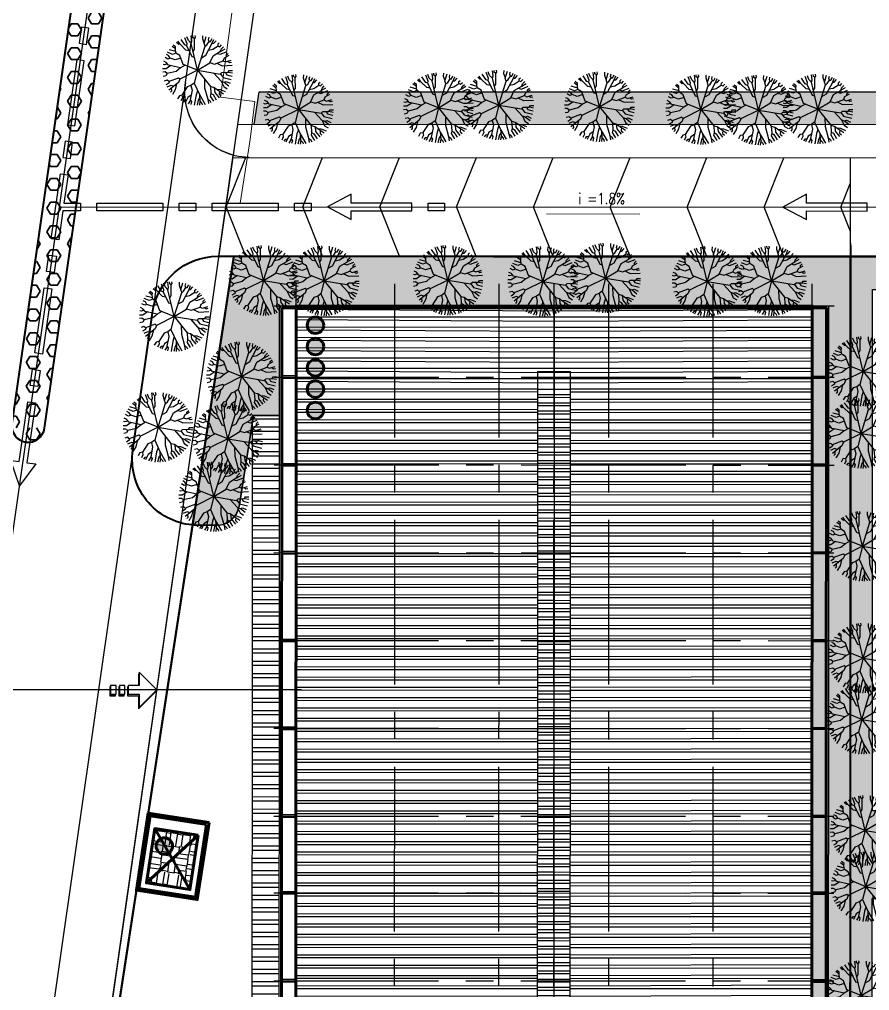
# Model space of a CAD drawing. Header units: millimetres. Extents: x -840588 to 786814, y -467537 to 194195.
# Drawn here: x -129734 to -52309, y -127607 to -39123 of the extents above; entities that cross this region are included whole.
import ezdxf

# ---------------------------------------------------------------- set-up
doc = ezdxf.new("R2010")
doc.units = ezdxf.units.MM
doc.header["$LTSCALE"] = 100
doc.header["$MEASUREMENT"] = 0
doc.linetypes.add('CENTER2', pattern=[1.125, 0.75, -0.125, 0.125, -0.125])
for name, color, linetype in [('1gt tim duong', 10, 'Continuous'), ('A-Grid', 179, 'CENTER2'), ('A-tree', 3, 'Continuous'), ('A-Wall', 7, 'Continuous'), ('A-Wall-Patt', 143, 'Continuous'), ('caycay', 96, 'Continuous'), ('ct-ramdoc', 250, 'Continuous'), ('ctrinh-mai 1', 16, 'Continuous'), ('ctrinh-mai 2', 24, 'Continuous'), ('GHICHU', 156, 'Continuous'), ('gthong-phan lanxe', 9, 'Continuous'), ('gthong-viahe', 5, 'Continuous')]:
    doc.layers.add(name, color=color, linetype=linetype)
for name, color, linetype, lineweight in [('A-Area', 134, 'Continuous', 35), ('cotdien', 7, 'Continuous', 13), ('ctrinh-chinh', 24, 'Continuous', 100), ('ctrinh-phu', 234, 'Continuous', 100), ('gthong-duong', 7, 'Continuous', 40), ('PV_X_Lo', 1, 'Continuous', 9), ('vtchitieu', 7, 'Continuous', 13)]:
    doc.layers.add(name, color=color, linetype=linetype, lineweight=lineweight)
doc.styles.add('DIM_FONT', font='SIMPLEX.shx', dxfattribs={"width": 0.8})
doc.styles.get("Standard").update_dxf_attribs({"font": 'arial.ttf'})
doc.dimstyles.new('LANG', dxfattribs={"dimtxt": 500, "dimasz": 400, "dimexe": 400, "dimexo": 0.0625, "dimgap": 0.09, "dimtad": 1, "dimdec": 0, "dimlfac": 0.6, "dimzin": 0, "dimdsep": 46, "dimtxsty": 'Standard', "dimcen": 350, "dimclrd": 8, "dimclre": 8, "dimadec": 0, "dimazin": 0, "dimtfac": 1, "dimtdec": 0, "dimtofl": 0, "dimtmove": 0, "dimatfit": 3, "dimfxl": 1, "dimtolj": 1, "dimtzin": 0, "dimlwd": 13, "dimlwe": 13, "dimarcsym": 0})
pattern_1 = [(180, (615659.3988866595, -1204737.658246517), (-2.220446049250313e-16, 0.75), []), (180, (615659.14888666, -1204737.908246516), (-2.220446049250313e-16, 0.75), [])]
pattern_2 = [(180, (615658.9989828417, -1205270.401900685), (-2.775557561562891e-16, 0.9375), []), (180, (615658.6864828424, -1205270.714400685), (-2.775557561562891e-16, 0.9375), [])]

# ---------------------------------------------------------------- blocks, each defined once
blk = doc.blocks.new('luoicot ttdvtchhoa')
at = {"layer": 'A-Grid', "ltscale": 0.2}
for p, q in [((-23.5, -52), (-23.5, 52)), ((-14.5, -52), (-14.5, 52)), ((-5, -52), (-5, 52)), ((0, -52), (0, 52)), ((5, -52), (5, 52)), ((14.5, -52), (14.5, 52)), ((23.5, -52), (23.5, 52)), ((-25.5, 50), (25.5, 50)), ((-25.5, 43.5), (25.5, 43.5)), ((-25.5, 35.5), (25.5, 35.5)), ((-25.5, 27.5), (25.5, 27.5)), ((-25.5, 19.5), (25.5, 19.5)), ((-25.5, 11.5), (25.5, 11.5)), ((-25.5, 3.5), (25.5, 3.5)), ((-25.5, -3.5), (25.5, -3.5)), ((-25.49999939883128, -11.5), (25.50019252533093, -11.5))]:
    blk.add_line(p, q, dxfattribs=at)
blk = doc.blocks.new('ttdvtchhoa')
at = {"layer": 'ctrinh-mai 1'}
h = blk.add_hatch(dxfattribs=at)
h.set_pattern_fill('ANSI32', color=256, scale=2.5, angle=315, style=0)
h.set_pattern_definition(pattern_2)
h.paths.add_polyline_path([(-1.500095686409622, -42.50000320118852), (-8.893338963389397e-05, -42.50000320118852), (-9.550666436553001e-05, -49.80000000004657), (-23.50019091088325, -49.80000000004657), (-23.50001155072823, 49.80000000004657), (-5.826354026794434e-06, 49.80000000004657), (-1.239916309714317e-05, 42.50000320095569), (-1.500095686409622, 42.50000320095569)])
h = blk.add_hatch(dxfattribs=at)
h.set_pattern_fill('ANSI32', color=256, scale=2, angle=315, style=0)
h.set_pattern_definition(pattern_1)
h.paths.add_polyline_path([(-9.618233889341354e-05, -42.50000320118852), (-1.500095686409622, -42.50000320118852), (-1.500095686409622, 42.50000320095569), (-9.618187323212624e-05, 42.50000320095569)])
h = blk.add_hatch(dxfattribs=at)
h.set_pattern_fill('ANSI32', color=256, scale=3, angle=315, style=0)
h.set_pattern_definition([(0, (-615385.7665688153, -1205244.86528808), (3.33066907387547e-16, 1.125), []), (0, (-615385.3915688159, -1205245.240288079), (3.33066907387547e-16, 1.125), [])])
h.paths.add_polyline_path([(-25.00000027567148, -40.00001059216447), (-25.00000027567148, 40), (-27.50000631064177, 40), (-27.50000631064177, -40)])
at = {"layer": 'ctrinh-mai 2'}
h = blk.add_hatch(dxfattribs=at)
h.set_pattern_fill('ANSI32', color=256, scale=2.5, angle=315, style=0)
h.set_pattern_definition(pattern_2)
h.paths.add_polyline_path([(1.499904313590378, 42.50000320095569), (-1.239916309714317e-05, 42.50000320095569), (-5.826354026794434e-06, 49.80000000004657), (23.49999989802018, 49.80000000004657), (23.49999989802018, -49.80000000004657), (-9.550666436553001e-05, -49.80000000004657), (-8.893338963389397e-05, -42.50000320118852), (1.499904313590378, -42.50000320118852)])
h = blk.add_hatch(dxfattribs=at)
h.set_pattern_fill('ANSI32', color=256, scale=2, angle=315, style=0)
h.set_pattern_definition(pattern_1)
h.paths.add_polyline_path([(-9.618187323212624e-05, 42.50000320095569), (1.499904313590378, 42.50000320095569), (1.499904313590378, -42.50000320118852), (-9.618233889341354e-05, -42.50000320118852)])
at = {"layer": 'A-Wall'}
blk.add_line((0, 50), (0, -50), dxfattribs=at)
for points in [[(-25.00000027567148, 50), (25.00019164849073, 50), (25.00019164849073, -50), (-25.00000027567148, -50)], [(-1.5, -44), (1.5, -44), (1.5, 44), (-1.5, 44)]]:
    blk.add_lwpolyline(points, close=True, dxfattribs=at)
at = {"layer": 'A-Wall-Patt'}
for points in [[(-24.80000027548522, 43.39999999990687), (-23.50000027567148, 43.39999999990687), (-23.50000027567148, 43.5999999998603), (-24.80000027548522, 43.5999999998603)], [(24.80019164877012, 43.39999999990687), (23.5, 43.39999999990687), (23.5, 43.5999999998603), (24.80019164877012, 43.5999999998603)], [(-24.80000027548522, 35.39999999990687), (-23.50000027567148, 35.39999999990687), (-23.50000027567148, 35.5999999998603), (-24.80000027548522, 35.5999999998603)], [(24.80019164877012, 35.39999999990687), (23.5, 35.39999999990687), (23.5, 35.5999999998603), (24.80019164877012, 35.5999999998603)], [(-24.80000027548522, 27.39999999990687), (-23.50000027567148, 27.39999999990687), (-23.50000027567148, 27.5999999998603), (-24.80000027548522, 27.5999999998603)], [(24.80019164877012, 27.39999999990687), (23.5, 27.39999999990687), (23.5, 27.5999999998603), (24.80019164877012, 27.5999999998603)], [(-24.80000027548522, 19.39999999990687), (-23.50000027567148, 19.39999999990687), (-23.50000027567148, 19.5999999998603), (-24.80000027548522, 19.5999999998603)], [(24.80019164877012, 19.39999999990687), (23.5, 19.39999999990687), (23.5, 19.5999999998603), (24.80019164877012, 19.5999999998603)], [(-24.80000027548522, 11.39999999990687), (-23.50000027567148, 11.39999999990687), (-23.50000027567148, 11.5999999998603), (-24.80000027548522, 11.5999999998603)], [(24.80019164877012, 11.39999999990687), (23.5, 11.39999999990687), (23.5, 11.5999999998603), (24.80019164877012, 11.5999999998603)], [(-24.80000027548522, 3.399999999906868), (-23.50000027567148, 3.399999999906868), (-23.50000027567148, 3.599999999860302), (-24.80000027548522, 3.599999999860302)], [(24.80019164877012, 3.399999999906868), (23.5, 3.399999999906868), (23.5, 3.599999999860302), (24.80019164877012, 3.599999999860302)], [(-24.80000027548522, -3.600000000093132), (-23.50000027567148, -3.600000000093132), (-23.50000027567148, -3.400000000139698), (-24.80000027548522, -3.400000000139698)], [(24.80019164877012, -3.400000000139698), (23.5, -3.400000000139698), (23.5, -3.600000000093132), (24.80019164877012, -3.600000000093132)], [(-24.80000027548522, -11.60000000009313), (-23.50000027567148, -11.60000000009313), (-23.50000027567148, -11.4000000001397), (-24.80000027548522, -11.4000000001397)], [(24.80019164877012, -11.4000000001397), (23.5, -11.4000000001397), (23.5, -11.60000000009313), (24.80019164877012, -11.60000000009313)]]:
    blk.add_lwpolyline(points, close=True, dxfattribs=at)
blk.add_lwpolyline([(-25.00000027567148, 40), (-27.50000631064177, 40), (-27.50000631064177, -40), (-25.00000027567148, -40.00001059216447)], dxfattribs=at)
at = {"layer": 'ctrinh-chinh'}
for p, q in [((-23.49999989802018, 49.80000000004657), (-23.49999989802018, -49.80000000004657)), ((23.5, 49.80000000004657), (23.5, -49.80000000004657))]:
    blk.add_line(p, q, dxfattribs=at)
blk.add_lwpolyline([(-24.80000027548522, 49.80000000004657), (24.80019164877012, 49.80000000004657), (24.80019164877012, -49.80000000004657), (-24.80000027548522, -49.80000000004657)], close=True, dxfattribs=at)
blk = doc.blocks.new('nhabaove')
at = {"layer": 'ctrinh-mai 1'}
h = blk.add_hatch(dxfattribs=at)
h.set_pattern_fill('AR-RSHKE', color=256, scale=0.1, angle=90, style=0)
h.set_pattern_definition([(90, (-615727.2988218925, -1205194.1014315), (-1.2, 2.55), [0.6000000000000001, -0.5, 0.7000000000000001, -0.3, 0.9, -0.4]), (90, (-615727.3488218925, -1205193.5014315), (-1.2, 2.55), [0.5, -1.9, 0.4, -0.6000000000000001]), (90, (-615727.2238218925, -1205192.3014315), (-1.2, 2.55), [0.3, -3.1]), (180, (-615727.2988218925, -1205194.1014315), (-1.2, -0.85), [1.15, -3.65]), (180, (-615727.2988218925, -1205193.5014315), (-1.2, -0.85), [1.125, -3.675]), (180, (-615727.2988218925, -1205193.0014315), (-1.2, -0.85), [1.05, -3.75]), (180, (-615727.2238218925, -1205192.3014315), (-1.2, -0.85), [1.15, -3.65]), (180, (-615727.2238218925, -1205192.0014315), (-1.2, -0.85), [1.15, -3.65]), (180, (-615727.2988218925, -1205191.1014315), (-1.2, -0.85), [1.1, -3.7])])
h.paths.add_polyline_path([(-3.300000000046566, 2.800000000046566), (-0.8000000000465661, 0.8000000000465661), (-0.8000000000465661, 4.800000000046566)])
h = blk.add_hatch(dxfattribs=at)
h.set_pattern_fill('AR-RSHKE', color=256, scale=0.1, style=0)
h.set_pattern_definition([(0, (-615727.2988218925, -1205194.1014315), (2.55, 1.2), [0.6000000000000001, -0.5, 0.7000000000000001, -0.3, 0.9, -0.4]), (0, (-615726.6988218925, -1205194.0514315), (2.55, 1.2), [0.5, -1.9, 0.4, -0.6000000000000001]), (0, (-615725.4988218924, -1205194.1764315), (2.55, 1.2), [0.3, -3.1]), (90, (-615727.2988218925, -1205194.1014315), (-0.8500000000000001, 1.2), [1.15, -3.65]), (90, (-615726.6988218925, -1205194.1014315), (-0.8500000000000001, 1.2), [1.125, -3.675]), (90, (-615726.1988218925, -1205194.1014315), (-0.8500000000000001, 1.2), [1.05, -3.75]), (90, (-615725.4988218924, -1205194.1764315), (-0.8500000000000001, 1.2), [1.15, -3.65]), (90, (-615725.1988218925, -1205194.1764315), (-0.8500000000000001, 1.2), [1.15, -3.65]), (90, (-615724.2988218925, -1205194.1014315), (-0.8500000000000001, 1.2), [1.1, -3.7])])
h.paths.add_polyline_path([(-5.800000000046566, 0.8000000000465661), (-0.8000000000465661, 0.8000000000465661), (-3.300000000046566, 2.800000000046566)])
at = {"layer": 'ctrinh-mai 2'}
h = blk.add_hatch(dxfattribs=at)
h.set_pattern_fill('AR-RSHKE', color=256, scale=0.1, angle=270, style=0)
h.set_pattern_definition([(270, (-615727.2988218925, -1205194.1014315), (1.2, -2.55), [0.6000000000000001, -0.5, 0.7000000000000001, -0.3, 0.9, -0.4]), (270, (-615727.2488218924, -1205194.7014315), (1.2, -2.55), [0.5, -1.9, 0.4, -0.6000000000000001]), (270, (-615727.3738218924, -1205195.9014315), (1.2, -2.55), [0.3, -3.1]), (0, (-615727.2988218925, -1205194.1014315), (1.2, 0.8499999999999999), [1.15, -3.65]), (0, (-615727.2988218925, -1205194.7014315), (1.2, 0.8499999999999999), [1.125, -3.675]), (0, (-615727.2988218925, -1205195.2014315), (1.2, 0.8499999999999999), [1.05, -3.75]), (0, (-615727.3738218924, -1205195.9014315), (1.2, 0.8499999999999999), [1.15, -3.65]), (0, (-615727.3738218924, -1205196.2014315), (1.2, 0.8499999999999999), [1.15, -3.65]), (0, (-615727.2988218925, -1205197.1014315), (1.2, 0.8499999999999999), [1.1, -3.7])])
h.paths.add_polyline_path([(-5.800000000046566, 4.800000000046566), (-5.800000000046566, 0.8000000000465661), (-3.300000000046566, 2.800000000046566)])
h = blk.add_hatch(dxfattribs=at)
h.set_pattern_fill('AR-RSHKE', color=256, scale=0.1, angle=180, style=0)
h.set_pattern_definition([(180, (-615727.2988218925, -1205194.1014315), (-2.55, -1.2), [0.6000000000000001, -0.5, 0.7000000000000001, -0.3, 0.9, -0.4]), (180, (-615727.8988218924, -1205194.1514315), (-2.55, -1.2), [0.5, -1.9, 0.4, -0.6000000000000001]), (180, (-615729.0988218925, -1205194.0264315), (-2.55, -1.2), [0.3, -3.1]), (270, (-615727.2988218925, -1205194.1014315), (0.85, -1.2), [1.15, -3.65]), (270, (-615727.8988218924, -1205194.1014315), (0.85, -1.2), [1.125, -3.675]), (270, (-615728.3988218924, -1205194.1014315), (0.85, -1.2), [1.05, -3.75]), (270, (-615729.0988218925, -1205194.0264315), (0.85, -1.2), [1.15, -3.65]), (270, (-615729.3988218924, -1205194.0264315), (0.85, -1.2), [1.15, -3.65]), (270, (-615730.2988218925, -1205194.1014315), (0.85, -1.2), [1.1, -3.7])])
h.paths.add_polyline_path([(-0.7999999999301508, 4.800000000046566), (-5.800000000162981, 4.800000000046566), (-3.300000000046566, 2.800000000046566)])
at = {"layer": 'ctrinh-phu'}
for p, q in [((-5.800000000046566, 4.800000000046566), (-0.8000000000465661, 0.8000000000465661)), ((-0.8000000000465661, 4.800000000046566), (-5.800000000046566, 0.8000000000465661))]:
    blk.add_line(p, q, dxfattribs=at)
for points in [[(-7.100000000093132, 0), (0, 0), (0, 5.600000000093132), (-7.100000000093132, 5.600000000093132)], [(-6.900000000139698, 0.1999999999534339), (-0.1999999999534339, 0.1999999999534339), (-0.1999999999534339, 5.400000000139698), (-6.900000000139698, 5.400000000139698)], [(-5.800000000046566, 0.8000000000465661), (-0.8000000000465661, 0.8000000000465661), (-0.8000000000465661, 4.800000000046566), (-5.800000000046566, 4.800000000046566)]]:
    blk.add_lwpolyline(points, close=True, dxfattribs=at)
blk = doc.blocks.new('sym-arr')
for points in [[(0.8000001191394404, 0.2013481454923749), (0.7999995815334842, 0.8012414665427059), (0.04903050803113729, 0.04995600017718971), (0.03128327080048621, 0.06770321633666754), (0.03128327045124024, 0.06860805070027709), (0.831282852566801, 0.8689446826465428), (0.8312833901727572, 0.2690513618290424), (1.331283390172757, 0.269051660085097), (1.331283390289173, -0.132296008290723), (1.300000119255856, -0.1322960266843438), (1.300000119372271, 0.2013484439812601)], [(1.481283390312456, 0.2013485517818481), (1.481283390312456, 0.2690517494920641), (1.731283390312456, 0.2690518985036761), (1.73128339019604, -0.1322957696393132), (1.700000119395554, -0.1322957882657647), (1.700000119279139, 0.2013486823998392)], [(2.131283390219323, 0.2690521373879164), (2.131283390219323, -0.1322955307550728), (2.100000119302422, -0.1322955493815243), (2.100000119186006, 0.2013489210512489), (1.881283390219323, 0.2013487906660885), (1.881283390219323, 0.2690519881434739)], [(0.8000001192558557, -0.1999995226506144), (0.8312513218261302, -0.1999995040241629), (0.8309993277071044, -0.7320118863135576), (0.7997629207093269, -0.7007755166850984)]]:
    blk.add_hatch(color=256).paths.add_polyline_path(points)
for p, q in [((0.7999995815334842, 0.8012414665427059), (-5.820766091346741e-10, 0.000904834596440196)), ((0.831282852566801, 0.8689446826465428), (0.03128327045124024, 0.06860805070027709)), ((0.8000001191394404, 0.2013481454923749), (0.7999995815334842, 0.8012414665427059)), ((0.8312833901727572, 0.2690513618290424), (0.831282852566801, 0.8689446826465428)), ((-5.820766091346741e-10, 0.000904834596440196), (0, 0)), ((0, 0), (0.7997160567902029, -0.7997151026502252)), ((0.03128327045124024, 0.06860805070027709), (0.03128327080048621, 0.06770321633666754)), ((0.03128327080048621, 0.06770321633666754), (0.04903050803113729, 0.04995600017718971)), ((1.300000119372271, 0.2013484439812601), (0.8000001191394404, 0.2013481454923749)), ((1.331283390172757, 0.269051660085097), (0.8312833901727572, 0.2690513618290424)), ((1.300000119255856, -0.1999992243945599), (1.300000119372271, 0.2013484439812601)), ((1.331283390289173, -0.132296008290723), (1.331283390172757, 0.269051660085097)), ((1.700000119279139, 0.2013486823998392), (1.450000119279139, 0.2013485331553966)), ((1.450000119279139, 0.2013485331553966), (1.450000119395554, -0.1999991347547621)), ((1.731283390312456, 0.2690518985036761), (1.481283390312456, 0.2690517494920641)), ((1.481283390312456, 0.2690517494920641), (1.481283390312456, 0.2013485517818481)), ((1.700000119279139, -0.1999989857431501), (1.700000119279139, 0.2013486823998392)), ((1.73128339019604, -0.1322957696393132), (1.731283390312456, 0.2690518985036761)), ((2.100000119186006, 0.2013489210512489), (1.850000119302422, 0.201348772039637)), ((1.850000119302422, 0.201348772039637), (1.850000119302422, -0.1999988961033523)), ((2.131283390219323, 0.2690521373879164), (1.881283390219323, 0.2690519881434739)), ((1.881283390219323, 0.2690519881434739), (1.881283390219323, 0.2013487906660885)), ((2.100000119186006, -0.1999987468589097), (2.100000119186006, 0.2013489210512489)), ((2.131283390219323, -0.1322955307550728), (2.131283390219323, 0.2690521373879164)), ((0.7997160567902029, -0.7997151026502252), (0.8000001192558557, -0.1999995226506144)), ((0.8000001192558557, -0.1999995226506144), (1.300000119255856, -0.1999992243945599)), ((0.8309993277071044, -0.7320118863135576), (0.8312513218261302, -0.1999995040241629)), ((1.300000119255856, -0.1322960266843438), (1.331283390289173, -0.132296008290723)), ((1.450000119395554, -0.1999991347547621), (1.700000119279139, -0.1999989857431501)), ((1.700000119395554, -0.1322957882657647), (1.73128339019604, -0.1322957696393132)), ((1.850000119302422, -0.1999988961033523), (2.100000119186006, -0.1999987468589097)), ((2.100000119302422, -0.1322955493815243), (2.131283390219323, -0.1322955307550728)), ((0.7997629207093269, -0.7007755166850984), (0.8309993277071044, -0.7320118863135576))]:
    blk.add_line(p, q)
blk = doc.blocks.new('tang cao')
blk.add_hatch(color=256).paths.add_polyline_path([(0.750000006519258, 0, 1), (-0.750000006519258, 0, 1)])
blk.add_circle((0, 0), 0.750000006519258)
blk = doc.blocks.new('A$C537F0C63')
at = {"layer": 'caycay'}
for p, q in [((4.712688563198753, 10.80137484274019), (4.265887160996499, 11.99052643422328)), ((4.906208114261972, 11.58543264324908), (4.852080984670465, 12.1454581428552)), ((6.159981289129064, 11.93632074141715), (6.202302373265411, 12.27858844433285)), ((6.605483960749552, 11.93623077391385), (6.617402898351429, 12.259334795428)), ((6.826178093167982, 11.29693891192437), (6.890286666319298, 12.23129105439875)), ((7.441234408583114, 11.42699881628141), (7.651727496751846, 12.08642798159781)), ((7.68363426896758, 10.90806475621866), (8.019816777752567, 11.97964079065423)), ((2.008257406407211, 10.05514116568156), (1.666088850062806, 10.35901247844595)), ((2.272467924871307, 10.54832825371341), (2.042717878081021, 10.72445268446245)), ((2.296077634156973, 10.19319036591696), (2.272467924871307, 10.54832825371341)), ((3.003826198455499, 10.71583942823054), (2.568862697771692, 11.14364282684619)), ((3.269952949845901, 10.73353164103173), (2.956771443390608, 11.39790803732103)), ((3.269952949845901, 10.73353164103173), (3.003826198455499, 10.71583942823054)), ((4.50370063718583, 8.70506324478265), (3.269952949845901, 10.73353164103173)), ((3.573577700022724, 11.08070473705084), (3.272457403527369, 11.57568824168993)), ((3.810128005825391, 11.09643069598314), (3.573577700022724, 11.08070473705084)), ((3.910690972326847, 11.37062830588184), (3.788839569944685, 11.81686011959391)), ((3.810128005825391, 11.09643069598314), (3.910690972326847, 11.37062830588184)), ((4.235841180721764, 10.50048805131519), (3.810128005825391, 11.09643069598314)), ((4.592421611992904, 10.24268936957378), (4.235841180721764, 10.50048805131519)), ((4.577421300939022, 10.28284407086176), (4.712688563198753, 10.80137484274019)), ((6.125898059370229, 6.139521315279126), (4.577421300939022, 10.28284407086176)), ((4.700099824054632, 10.83487223221164), (4.906208114261972, 11.58543264324908)), ((6.125898059370229, 6.139521315279126), (6.970036149243242, 10.92007571294744)), ((6.353129947037814, 11.71136866716915), (6.159981289129064, 11.93632074141715)), ((6.353129947037814, 11.71136866716915), (6.605483960749552, 11.93623077391385)), ((6.447514687970397, 9.84495994712779), (6.353129947037814, 11.71136866716915)), ((6.970036149243242, 10.92007571294744), (6.826178093167982, 11.29693891192437)), ((6.948042777010414, 8.570320168466424), (7.76638461697803, 10.55685856171476)), ((6.970036149243242, 10.92007571294744), (7.441234408583114, 11.42699881628141)), ((7.76638461697803, 10.55685856171476), (7.68363426896758, 10.90806475621866)), ((7.76638461697803, 10.55685856171476), (8.113333231842262, 10.69883864084841)), ((7.965382829468581, 9.797246468468074), (8.933407776050444, 10.87226001470481)), ((8.113333231842262, 10.69883864084841), (8.712313031195663, 11.70768604843033)), ((8.933407776050444, 10.87226001470481), (9.272947348141315, 11.41112699440055)), ((8.933407776050444, 10.87226001470481), (9.171925964052207, 10.85838502353727)), ((9.171925964052207, 10.85838502353727), (9.537986088387697, 11.24360011898898)), ((9.733678942880942, 10.44985240105962), (10.13871553562058, 10.78615722681207)), ((9.786865097747068, 10.09668076723392), (9.733678942880942, 10.44985240105962)), ((9.786865097747068, 10.09668076723392), (10.35685576614924, 10.5884511891054)), ((0.9218848354175861, 8.526406249260617), (0.5914981488203921, 8.797440291094972)), ((2.008086131005257, 8.717519836023712), (0.7635036424217105, 9.129316388596635)), ((1.920139873705921, 9.225739964920649), (1.087115961723612, 9.647311538588838)), ((1.76967368680198, 9.623145921275864), (1.343038968556357, 9.988975225947797)), ((1.883955297300417, 9.24431646832818), (1.76967368680198, 9.623145921275864)), ((3.267708861298161, 8.533747915149434), (1.883955297300417, 9.24431646832818)), ((2.5351559760893, 8.909919010715385), (2.008086131005257, 8.717519836023712)), ((2.310344671936036, 10.1849830326064), (2.008257406407211, 10.05514116568156)), ((3.222511420288356, 9.660279909650853), (2.296077634156973, 10.19319036591696)), ((3.993460937123018, 9.543984048803395), (3.222511420288356, 9.660279909650853)), ((5.316408449507435, 8.305498213470855), (4.50370063718583, 8.70506324478265)), ((6.717420145090728, 9.489459469132271), (6.447514687970397, 9.84495994712779)), ((6.527199968382774, 8.412167402177147), (6.948042777010414, 8.570320168466424)), ((7.392351211692585, 9.648875252361904), (7.965382829468581, 9.797246468468074)), ((8.578119715861249, 7.281614840641851), (9.092822924165375, 8.921003827472305)), ((9.092822924165375, 8.921003827472305), (9.745379681935447, 9.38050785887026)), ((9.745379681935447, 9.38050785887026), (9.786865097747068, 10.09668076723392)), ((9.745379681935447, 9.38050785887026), (10.35249974897306, 9.183089075660973)), ((9.759203255198372, 9.619244142235402), (10.88575250038048, 10.01737219720235)), ((9.944313991869421, 8.175001025898382), (10.80974500087541, 8.559510920527828)), ((10.35249974897306, 9.183089075660973), (11.20201209581137, 9.59306054910121)), ((10.79366673980257, 8.552387381641893), (11.20595707066968, 8.407509828190086)), ((10.80974500087541, 8.559510920527828), (11.04832709143011, 8.991530669089116)), ((11.04832709143011, 8.991530669089116), (11.44374410946693, 9.207825855861302)), ((11.20595707066968, 8.407509828190086), (11.70062178621083, 8.711759320220153)), ((0.4466466944213607, 7.186909447627841), (0.08666564667146304, 7.2448509023925)), ((1.12084364940165, 7.320901045324717), (0.1511815814883448, 7.552586191002774)), ((1.280611972542829, 8.044912836274307), (0.444487546075834, 8.466659778718167)), ((0.7097976248769555, 7.419110072511103), (0.4466466944213607, 7.186909447627841)), ((0.9357337090696092, 8.218872061683214), (0.9218848354175861, 8.526406249260617)), ((1.541375211712875, 7.549264594850683), (1.12084364940165, 7.320901045324717)), ((1.521030883770436, 7.555591163691133), (1.280611972542829, 8.044912836274307)), ((3.097987199351337, 7.065927705370996), (1.521030883770436, 7.555591163691133)), ((2.703754449681583, 7.188340914177388), (1.757476259455871, 6.679553776459215)), ((3.884867362274235, 7.354371150599036), (3.097987199351337, 7.065927705370996)), ((3.914115354094974, 7.298525660517043), (3.267708861298161, 8.533747915149434)), ((6.125898059370229, 6.139521315279126), (3.914115354094974, 7.298525660517043)), ((6.125898059370229, 6.139521315279126), (8.578119715861249, 7.281614840641851)), ((8.279060999553622, 7.142313947006187), (9.0886019582249, 6.750771228889789)), ((8.94424461397648, 8.447760988721711), (9.944313991869421, 8.175001025898382)), ((9.0886019582249, 6.750771228889789), (11.18806748264615, 7.336222721740342)), ((10.77352595946286, 7.220637597380119), (11.64532254343067, 6.712682137225784)), ((11.18806748264615, 7.336222721740342), (11.54099752982074, 7.835271000905777)), ((11.33254625860354, 7.540524095533328), (11.89576276779189, 7.413002362918633)), ((11.54099752982074, 7.835271000905777), (11.95948603860597, 8.053456869412912)), ((11.89576276779189, 7.413002362918633), (12.11310363743178, 7.4986918541872)), ((0.5706603464168438, 5.768348654561123), (-1.699427230050787e-06, 5.730386201154033)), ((1.757476259455871, 6.679553776459215), (0.00855774800220388, 6.661205396139849)), ((0.7806298194373085, 5.506956316930882), (0.04189879572368227, 5.315400935116486)), ((0.7973220304920687, 5.486148682266503), (0.5706603464168438, 5.768348654561123)), ((1.863759347223095, 5.527326392111718), (0.7973220304920687, 5.486148682266503)), ((1.301357276712224, 5.505615774418402), (1.063396316407307, 5.057959221958299)), ((2.147618291040999, 5.278660692089034), (1.715808944849414, 4.625734219735023)), ((2.179125049486174, 5.25103580450741), (1.863759347223095, 5.527326392111718)), ((3.339595652047137, 5.512285084278119), (2.113923366072413, 3.99826194187699)), ((6.125898059370229, 6.139521315279126), (2.179125049486174, 5.25103580450741)), ((6.125898059370229, 6.139521315279126), (4.039744528603478, 3.175083687405277)), ((6.125898059370229, 6.139521315279126), (9.309124815248651, 4.773858037136961)), ((6.125898059370229, 6.139521315279126), (6.842971201978798, 3.89649221743457)), ((9.075402950122225, 6.757166716884967), (9.900688603102026, 6.150819989943557)), ((9.900688603102026, 6.150819989943557), (11.46386237296974, 5.868288854795537)), ((11.46386237296974, 5.868288854795537), (11.83055046181835, 6.160203181647375)), ((11.46386237296974, 5.868288854795537), (11.72795570972085, 5.469711782065133)), ((11.64532254343067, 6.712682137225784), (12.23443119234435, 6.755833524115587)), ((11.72795570972085, 5.469711782065133), (12.21933158095999, 5.388423248077743)), ((11.83055046181835, 6.160203181647375), (12.26543294043586, 6.154373944329564)), ((1.063396316407307, 5.057959221958299), (0.1397583337929973, 4.775609911099309)), ((1.715808944849414, 4.625734219735023), (0.307439249689196, 4.179975674378511)), ((1.230773230763589, 3.880098522535263), (0.5654086178583384, 3.53661498738802)), ((1.603983964610961, 3.791791144500166), (0.7979776640349883, 3.08873558965206)), ((1.623038097397512, 3.787286263777787), (1.230773230763589, 3.880098522535263)), ((2.113923366072413, 3.99826194187699), (1.623038097397512, 3.787286263777787)), ((2.086705644269387, 3.98654600703594), (1.703781163858366, 3.019787908731814)), ((4.993965494963049, 4.531040710644447), (5.060837633816845, 3.005173691082746)), ((6.842971201978798, 3.89649221743457), (6.058139944627328, 1.852742682112876)), ((6.842971201978798, 3.89649221743457), (7.432333557888342, 3.519514546744176)), ((7.432333557888342, 3.519514546744176), (7.280434323314694, 2.677135711990559)), ((7.432333557888342, 3.519514546744176), (8.098582012036786, 3.326026642433135)), ((9.309124815248651, 4.773858037136961), (9.56344752651421, 4.969106941811333)), ((9.309124815248651, 4.773858037136961), (9.616567334425781, 4.170077324375598)), ((9.56344752651421, 4.969106941811333), (11.29217119894747, 4.430094099112466)), ((9.616567334425781, 4.170077324375598), (11.35931998142405, 2.929313197353622)), ((9.93769863442867, 3.941450450896809), (10.23341044859262, 2.932877378403646)), ((10.47633774106362, 3.557950291473389), (10.95106070157999, 3.753440934466198)), ((10.95106070157999, 3.753440934466198), (11.66045975862653, 3.481945362666011)), ((11.22320598487931, 4.451586098773987), (11.30987888816526, 4.16373455730718)), ((11.29217119894747, 4.430094099112466), (11.5425597731919, 4.68452039962358)), ((11.30987888816526, 4.16373455730718), (11.83210555871847, 3.873839490315731)), ((11.5425597731919, 4.68452039962358), (12.06343262891096, 4.577516196506622)), ((1.703781163858366, 3.019787908731814), (1.11193678613563, 2.596291564444982)), ((2.360128743846872, 2.528373258541251), (1.492859571077133, 2.110982061632967)), ((2.496129963798012, 2.269877917915437), (1.822411499113514, 1.760689831018681)), ((2.56307497484886, 1.709560079856601), (2.246554855188151, 1.380875038601516)), ((2.952599385069334, 2.620357636184053), (2.360128743846872, 2.528373258541251)), ((3.428623164742021, 2.985834134982724), (2.496129963798012, 2.269877917915437)), ((2.496129963798012, 2.269877917915437), (2.56307497484886, 1.709560079856601)), ((3.339813401926222, 2.088173656051367), (2.637745125197398, 1.087092649082479)), ((3.661068871806492, 1.723103908010671), (3.151986367873178, 0.7683009200591187)), ((3.369906157186051, 2.940729452180676), (3.339813401926222, 2.088173656051367)), ((4.039744528603478, 3.175083687405277), (3.428623164742021, 2.985834134982724)), ((4.031693542077846, 1.955804082903342), (3.661068871806492, 1.723103908010671)), ((4.029956023412524, 1.954728688528121), (4.151889424236288, 1.488197098566161)), ((4.039744528603478, 3.175083687405277), (4.031693542077846, 1.955804082903342)), ((5.060837633816845, 3.005173691082746), (4.630837960547069, 0.98501350143124)), ((6.058139944627328, 1.852742682112876), (5.148106664306397, 0.07830981133520254)), ((6.058139944627328, 1.852742682112876), (6.046166258151061, 0.6926535401726142)), ((6.328418276112643, 2.556572256453364), (6.621925523577374, 1.860491597191867)), ((6.621925523577374, 1.860491597191867), (7.04603830007909, 0.06930147462480818)), ((7.280434323314694, 2.677135711990559), (7.715867288097797, 1.041460912816547)), ((7.510773716396216, 1.811866424770415), (8.13382774245838, 1.455661724790843)), ((8.098582012036786, 3.326026642433135), (9.111636380646814, 1.936837856093916)), ((9.111636380646814, 1.936837856093916), (9.05441034496107, 1.457435791671742)), ((9.108831235360412, 1.913318816441461), (9.563043515889149, 1.847932786524325)), ((9.563043515889149, 1.847932786524325), (9.928087916650838, 1.318988235496363)), ((10.23341044859262, 2.932877378403646), (10.78588893792767, 2.142211417256476)), ((10.9181057199894, 3.243447097807802), (10.92924841445711, 2.741344290425332)), ((10.92924841445711, 2.741344290425332), (11.10547083382698, 2.548124503166036)), ((4.151889424236288, 1.488197098566161), (3.632459803578968, 0.5291005140024936)), ((4.291746997165319, 0.7246533119759988), (4.111621739852126, 0.339800697278406)), ((4.630837960547069, 0.98501350143124), (4.291746997165319, 0.7246533119759988)), ((4.630837960547069, 0.98501350143124), (4.553144487388636, 0.2048409433373308)), ((5.687346443359274, 0.2823844214362907), (5.63783512871305, 0.01939518188373768)), ((6.046166258151061, 0.6926535401726142), (5.687346443359274, 0.2823844214362907)), ((6.032371784920542, 0.6769075088304817), (6.148760987558489, 2.060398401226848e-06)), ((6.051426148278551, 1.202184490222862), (6.300487340380641, 0.8879269488934369)), ((6.300487340380641, 0.8879269488934369), (6.566832978940511, 0.01583402863980155)), ((7.715867288097797, 1.041460912816547), (7.500958808541327, 0.7001980161367101)), ((7.500958808541327, 0.7001980161367101), (7.660945140349213, 0.1949458228082221)), ((7.68101589476646, 0.9861165687689208), (8.13231261911642, 0.3370629204364377)), ((8.13382774245838, 1.455661724790843), (8.63363335412214, 0.5354539643340104)), ((8.374018521320977, 1.013457626351737), (8.758654683351779, 0.9918956518486084)), ((8.758654683351779, 0.9918956518486084), (8.994797214174469, 0.7114704464074748)), ((9.05441034496107, 1.457435791671742), (9.356284565004898, 0.9185323608435283))]:
    blk.add_line(p, q, dxfattribs=at)

msp = doc.modelspace()

# ---------------------------------------------------------------- hatches: boundary and pattern name
at = {"layer": 'A-Area'}
h = msp.add_hatch(dxfattribs=at)
h.set_pattern_fill('HEX', color=256, scale=4999.999999999999, angle=-360.0227408171721, style=0)
h.set_pattern_definition([(359.9772591828279, (-616218387.0630271, -1205141167.613114), (0.4296591526680486, 1082.531669733681), [624.9999999999999, -1250]), (119.9772591828279, (-616218387.0630271, -1205141167.613114), (-937.7147559668883, -540.8937391256618), [625.0000000000006, -1250.000000000001]), (59.97725918282792, (-616217762.0630764, -1205141167.861178), (-937.2850968142199, 541.6379306080198), [625.0000000000002, -1250])])
edge = h.paths.add_edge_path(flags=0)
edge.add_ellipse((-120190.63292331, -15024.57817829616), major_axis=(-1060.23910956723, 1061.081066116592), ratio=0.9999999997569201, start_angle=216.8805405031935, end_angle=396.8805405031935)
edge.add_line((-121675.5123383885, -14812.13260824537), (-130420.8962936936, -75937.62749909799))
edge.add_ellipse((-128936.0168778004, -76150.07306938195), major_axis=(1061.081066511966, 1060.239109962291), ratio=0.9999999999556006, start_angle=126.8805405003107, end_angle=306.8805405003108)
edge.add_line((-127451.137461907, -76362.51863966594), (-118705.7535083481, -15237.02374857977))
at = {"layer": 'A-tree'}
h = msp.add_hatch(dxfattribs=at)
h.set_pattern_fill('CROSS', color=256, scale=2000.000000000001, angle=-360.0227408166106, style=0)
h.set_pattern_definition([(359.9772591833894, (-616218387.0630271, -1205141167.613114), (500.1984116741904, 499.8015095601631), [250.0000000000001, -750.0000000000002]), (89.97725918282791, (-616218262.1126498, -1205141292.662717), (-499.801509560163, 500.1984116741904), [250.0000000000001, -750.0000000000002])])
h.paths.add_polyline_path([(-108360.3945284927, -48706.26049222399), (-107899.482669366, -45706.44648669258), (-10534.64292545656, -45745.09080141679), (-10535.83363182832, -48745.09056581833), (-10535.96267575768, -48745.09051460051)], flags=0)
h = msp.add_hatch(dxfattribs=at)
h.set_pattern_fill('CROSS', color=256, scale=2000.000000000001, angle=-360.0227408171721, style=0)
h.set_pattern_definition([(359.9772591828279, (-616218387.0630273, -1205141167.613114), (500.1984116790878, 499.8015095552618), [250.0000000000002, -750.0000000000005]), (89.97725918282791, (-616218262.1126498, -1205141292.662717), (-499.8015095552618, 500.1984116790878), [250.0000000000002, -750.0000000000005])])
h.paths.add_polyline_path([(-54083.84521109014, -169727.8157965844), (-54042.41770917486, -65727.62857952809), (-54040.38902378351, -60727.82538122444), (-104040.5577182443, -60707.98023305748), (-110203.7236105844, -60705.53311906243), (-113967.0723658466, -85203.9738543812), (-111710.6842742077, -85204.8694196775), (-111179.6889294748, -85133.31100118186), (-110409.6895552158, -84724.56611990783), (-109958.0775486404, -84169.83148754257), (-109733.8569587006, -83513.56289105878), (-108410.0838187245, -75206.15618907478), (-106046.3126236526, -75207.1168338019), (-106042.3435959806, -65207.10082505701), (-57542.34741588186, -65226.35057806267), (-57581.98627097487, -165226.3609676562), (-106082.0338276743, -165207.1421896081), (-106081.4384884036, -163707.1773666937), (-117942.8169163112, -163702.4695595677), (-118514.1744436725, -167362.4438916439), (-122466.3070831665, -166745.4777179688), (-126398.035106317, -166131.6969020647), (-126946.8315565741, -169698.896319812)], flags=0)
h = msp.add_hatch(dxfattribs=at)
h.set_pattern_fill('CROSS', color=256, scale=2000.000000000001, angle=-360.0227408177166, style=0)
h.set_pattern_definition([(359.9772591822833, (-616218387.063027, -1205141167.613114), (500.1984116838377, 499.8015095505075), [250.0000000000002, -750.0000000000007]), (89.97725918282791, (-616218262.1126497, -1205141292.662717), (-499.8015095505074, 500.1984116838377), [250.0000000000001, -750.0000000000002])])
h.paths.add_polyline_path([(-52037.99945732333, -63728.58662447798), (-39538.00047332305, -63733.62767368757), (-39570.6328484226, -63290.3770527728), (-39745.04425646603, -62636.58435644291), (-39990.24969567916, -62147.85982866849), (-40415.59185801467, -61611.70308924467), (-40861.99279025182, -61243.85777564102), (-41414.98905366065, -60950.26575642508), (-41937.85789585435, -60792.89879794271), (-42536.00901725647, -60732.40459093386), (-54040.38902353396, -60727.82445921509), (-54083.84521097364, -169727.8157963517), (-42580.07184375039, -169732.3816692584), (-41922.58222487257, -169659.8736356498), (-41277.10082389459, -169435.5241127792), (-40682.34318749053, -169057.2689113831), (-40458.15686099341, -168854.7670683539), (-39988.73252807072, -168246.6136043854), (-39763.37248947077, -167768.8537964319), (-39619.4198330306, -167224.6323056572), (-39619.22491099648, -166733.5237752561), (-52078.88037584457, -166728.5785116161), (-52060.02754027198, -119228.6205312706), (-48063.90114796822, -119230.2066022148), (-48060.72593028258, -111230.2054812209), (-52056.85232258625, -111228.6194100438)], flags=0)

# ---------------------------------------------------------------- linework, layer by layer
at = {"layer": '1gt tim duong', "ltscale": 3, "flags": 128}
msp.add_lwpolyline([(-162786.6380100609, -332680.3627500198), (-160360.5321575162, -298083.3033143579, -0.01802611279680025), (-159406.7022206638, -289123.6033456324), (-108858.0274252705, 64188.12845549849)], format="xyb", dxfattribs=at)
at = {"layer": '1gt tim duong', "ltscale": 3}
msp.add_lwpolyline([(-126081.5960875394, -56199.21935825429), (-42038.9375427625, -56232.57607055007, -0.4142135623730951), (-30043.70131343623, -68237.33795084822), (-30075.59532413292, -148594.7010222414)], format="xyb", dxfattribs=at)
msp.add_lwpolyline([(-104056.2353342793, -100207.9086682098), (-132376.425866155, -100196.6683235552)], dxfattribs=at)
at = {"layer": 'A-Area'}
for p, q in [((-121675.5123385049, -14812.13260801249), (-130420.8962936935, -75937.62749909803)), ((-127451.1374619069, -76362.51863943311), (-118705.753508348, -15237.02374834692))]:
    msp.add_line(p, q, dxfattribs=at)
msp.add_arc((-128936.0168778004, -76150.07306938195), 1500.000000012796, 171.8577996887596, 351.8577996887596, dxfattribs=at)
at = {"layer": 'A-tree'}
for p, q in [((-108360.3945284927, -48706.26049222399), (-107899.482669366, -45706.44648669258)), ((-107899.482669366, -45706.44648669258), (-10534.64292545656, -45745.09080141679)), ((-10535.96267575768, -48745.09051460051), (-108360.3945284927, -48706.26049222399)), ((-110203.7236105844, -60705.53311906243), (-113967.0723658465, -85203.97385414837)), ((-104040.5577182443, -60707.98023305748), (-110203.7236105844, -60705.53311906243)), ((-54040.38902389984, -60727.82538099153), (-104040.5577182443, -60707.98023305748)), ((-54040.38902353396, -60727.82445921509), (-54083.84521097364, -169727.8157963517)), ((-54042.41770905835, -65727.62857929521), (-54040.38902389984, -60727.82538099153)), ((-42536.00901737301, -60732.40459116665), (-54040.38902353396, -60727.82445921509)), ((-106046.3126236526, -75207.1168338019), (-106042.3435958642, -65207.10082505701)), ((-106042.3435958642, -65207.10082505701), (-57542.34741599828, -65226.35057806258)), ((-57542.34741599828, -65226.35057806262), (-57581.98627097487, -165226.3609676562)), ((-54083.84521097373, -169727.8157965845), (-54042.41770905835, -65727.62857929521)), ((-109733.8569585842, -83513.56289105878), (-108410.0838186081, -75206.15618907478)), ((-108410.0838186081, -75206.15618907478), (-106046.3126236526, -75207.1168338019)), ((-109958.0775486404, -84169.83148754257), (-109733.8569585842, -83513.56289105878)), ((-111179.6889294748, -85133.31100118186), (-110409.6895553322, -84724.56611990782)), ((-110409.6895553322, -84724.56611990782), (-109958.0775486404, -84169.83148754257)), ((-113967.0723658465, -85203.97385414837), (-111710.6842742076, -85204.86941944466)), ((-111710.6842742076, -85204.86941944467), (-111179.6889294748, -85133.31100118186))]:
    msp.add_line(p, q, dxfattribs=at)
at = {"layer": 'cotdien'}
for p, q in [((-109824.065130081, -34318.59090199359), (-111408.3360887175, -46203.36862253459)), ((-111408.3360887175, -46203.36862253459), (-108300.4669791938, -46590.16414477614)), ((-108732.4914691567, -50061.4441573127), (-108300.4669791938, -46590.16414477614)), ((-109633.0912567858, -55866.11098841744), (-108732.4914691567, -50061.4441573127))]:
    msp.add_line(p, q, dxfattribs=at)
at = {"layer": 'ct-ramdoc'}
for points in [[(-109123.0608441013, -60701.39541621249), (-110920.0896242684, -56203.74878698283), (-109117.0765590797, -51701.39708273003)], [(-102123.0613954608, -60704.17373107927), (-103920.090175628, -56206.52710184961), (-102117.0771104392, -51704.17539759682)], [(-95123.06390434399, -60706.95204540194), (-96920.09072892985, -56209.31031058326), (-95117.07570427532, -51706.95371324059)], [(-88123.0624979472, -60709.73036104577), (-89920.09127811433, -56212.08373181606), (-88117.07821292564, -51709.7320275633)], [(-81123.06304930679, -60712.50867591255), (-82920.09182947384, -56214.86204668288), (-81117.0787642852, -51712.51034243009)], [(-74123.06360066634, -60715.28699077934), (-75920.09238083339, -56217.64036154962), (-74117.07931564476, -51715.28865729687)], [(-67123.06415202585, -60718.06530564616), (-68920.09293219294, -56220.4186764164), (-67117.07986700432, -51718.06697216366)], [(-60123.66057595881, -60722.33158963814), (-61920.68935612591, -56224.68496040842), (-60117.67629093726, -51722.33325615567)], [(-54039.66754596349, -58432.50712215687), (-54920.68990748549, -56227.4632752752), (-54037.91743036268, -54023.06872947277)]]:
    msp.add_lwpolyline(points, dxfattribs=at)
at = {"layer": 'ctrinh-chinh', "const_width": 200.0000000000001}
msp.add_lwpolyline([(-104542.5058160778, -65207.69295974711), (-57542.34561468212, -65226.34172399466), (-57581.98628316056, -165226.3919630004), (-104581.985755122, -165207.7375619209)], close=True, dxfattribs=at)
at = {"layer": 'gthong-duong'}
msp.add_lwpolyline([(-118705.7535079986, -15237.02374788139, 0.9999999999999999), (-121675.5123381555, -14812.1326077798), (-130420.8962934606, -75937.62749886524, 0.9999999999999997), (-127451.1374616741, -76362.51863920038), (-118705.7535062525, -15237.02374811492)], format="xyb", dxfattribs=at)
at = {"layer": 'gthong-duong', "ltscale": 2, "flags": 128}
msp.add_lwpolyline([(-113963.909026261, -85183.19373025176, -0.4314409891359176), (-119402.1098177818, -78354.39134623275), (-117613.8132879563, -65855.16764476965, -0.373290690789376), (-111671.9142105926, -60704.95039849979), (-110203.7235903313, -60705.53312698671)], format="xyb", dxfattribs=at)
at = {"layer": 'gthong-phan lanxe', "ltscale": 8}
for points in [[(-124091.166670314, -39815.97515324465), (-124303.61224118, -41300.85456902126), (-123610.6685137865, -41399.99583544872), (-123398.2229429205, -39915.11641967207)], [(-124516.0578119295, -42785.73398479792), (-125365.8400955098, -48725.25164790431), (-124672.8963681164, -48824.39291433174), (-123823.114084536, -42884.87525122534)], [(-125578.2856666087, -50210.13106368087), (-125790.7312375911, -51695.01047945739), (-125097.7875101976, -51794.15174588482), (-124885.3419392152, -50309.27233010825)], [(-125778.124672652, -56549.33983623662), (-126160.0153645275, -59218.54882476787), (-126852.959091921, -59119.40755834045), (-126003.1768082242, -53179.8898952341), (-125310.2330808308, -53279.03116166152), (-125677.9795258508, -55849.37952897182), (-124173.3034235455, -55849.97673815953), (-124173.5812550321, -56549.97668297701)], [(-99509.60867209962, -57342.49421356343), (-99509.29800569719, -56559.76598991955), (-94009.29843879207, -56561.9489520663), (-94009.02060742161, -55861.94900678316), (-99509.02017421053, -55859.76604510211), (-99508.69112724211, -55030.72833954011), (-101673.4441116323, -56208.9070082379)], [(-58039.38586361079, -57358.95383436812), (-58039.07519720841, -56576.22561072424), (-52539.07563030324, -56578.40857287103), (-52538.79779893283, -55878.40862758781), (-58038.79736572175, -55876.22566590676), (-58038.46831875333, -55047.1879603448), (-60203.22130314347, -56225.36662904259)], [(-116673.5818457744, -56552.95344867287), (-122673.5813731805, -56550.57203592992), (-122673.3035416938, -55850.57209111248), (-116673.3040142877, -55852.95350385544)], [(-113673.5820820714, -56554.14415527719), (-115173.581963923, -56553.54880209145), (-115173.3041324363, -55853.54885727401), (-113673.3042505847, -55854.14421045975)], [(-106173.5826728137, -56557.12092097305), (-112173.5822002198, -56554.73950823009), (-112173.3043687331, -55854.73956341262), (-106173.304841327, -55857.12097615557)], [(-103173.5829091108, -56558.31162757736), (-104673.5827909623, -56557.71627439162), (-104673.3049594756, -55857.71632957414), (-103173.3050776241, -55858.31168275988)], [(-91009.29867508909, -56563.13965867061), (-92509.29855694056, -56562.54430548487), (-92509.0207254539, -55862.54436066739), (-91009.02084360243, -55863.13971385313)], [(-127277.8502349337, -62089.16639035882), (-127065.4046639513, -60604.28697458227), (-126372.4609365578, -60703.42824100968), (-126584.9065075403, -62188.30765678628)], [(-128340.0780905441, -69513.56346900857), (-127490.295805916, -63574.04580590256), (-126797.3520785227, -63673.18707256285), (-127647.1343631507, -69612.70473566883)], [(-128764.9692330909, -72483.32230032864), (-128552.5236618758, -70998.44288478499), (-127859.5799344823, -71097.58415121243), (-128072.025505814, -72582.46356698885)], [(-130531.2199759839, -79301.9014782786), (-129756.3818967869, -79412.75958404229), (-128977.4148008176, -73968.20172611822), (-128284.4710730753, -74067.34299347711), (-129063.4381695099, -79511.90085070246), (-128242.7574222033, -79629.31778600607), (-129716.438569965, -81604.79857115679)]]:
    msp.add_lwpolyline(points, close=True, dxfattribs=at)
at = {"layer": 'gthong-viahe'}
for p, q in [((-10535.9632141785, -48745.09051438681), (-109856.728842935, -48705.66988846372)), ((-54040.57856793759, -60727.83850912231), (-54037.00643974498, -51727.81634543103)), ((-50540.76714664781, -60729.21346668003), (-111573.5027884315, -60704.98944237285)), ((-108410.0838186081, -75206.15618907478), (-109733.8569585843, -83513.56289129161)), ((-106046.312623769, -75207.11683380182), (-108410.0838186081, -75206.15618907478)), ((-111710.6842742077, -85204.8694196775), (-113967.1011724662, -85203.97384224932))]:
    msp.add_line(p, q, dxfattribs=at)
at = {"layer": 'gthong-viahe', "flags": 128}
msp.add_lwpolyline([(-108821.0222993654, -51704.23828159876, -0.4488899480935674), (-114609.4588926511, -44856.35842635637), (-109032.3816797498, -5875.610811931277)], format="xyb", dxfattribs=at)
at = {"layer": 'gthong-viahe'}
for points in [[(-144685.3368823994, -292157.0564770612, -0.00175610157136503), (-144583.4409100725, -291426.568603766), (-103898.8852958478, -7063.571047245173)], [(-110285.9223293091, -51705.499776941), (-37537.23446516425, -51734.37388863263, -0.3419986619111688), (-25921.8580102197, -60738.98263483732, -0.3419986619111688)], [(-54083.82796008712, -169727.8158036642), (-42580.07184375039, -169732.3816692583, 0.4143731251364041), (-39578.88136064804, -166733.5397881639), (-52078.88037596099, -166728.5785116161), (-52059.93040683112, -119228.6188189364), (-48063.80680861137, -119230.2048890046), (-48060.72311780514, -111230.20548257), (-52056.85243213318, -111228.6194102332), (-52037.99948898525, -63728.66639713965), (-39538.00047355588, -63733.62767368747, 0.4143731251364041), (-42536.80951785963, -60732.40437984989), (-54040.56563419635, -60727.8385142557)]]:
    msp.add_lwpolyline(points, format="xyb", dxfattribs=at)
for points in [[(-110255.4980122691, -51492.85045362386, -0.377964480111263), (-114609.4588927674, -44856.35842612349), (-117613.8132881892, -65855.16764500247, -0.3732906908140212), (-111671.9142101269, -60704.95039849997), (-111573.5027679487, -60704.98945821346)], [(-115048.1489554423, -84990.88336860371, -0.3779644792137818), (-119402.1098177818, -78354.39134623275), (-129630.7486463603, -149847.0340566462, -0.3779644776241065), (-123590.5533748753, -144697.6610622071)]]:
    msp.add_lwpolyline(points, format="xyb", close=True, dxfattribs=at)
for points in [[(-107899.4826694827, -45706.44648739103), (-10534.75635448362, -45745.09075639656), (-10540.85093123363, -60743.8169931922)], [(-127167.5327929306, -169698.8087232485), (-54083.82796008712, -169727.8158036642), (-54040.76687096803, -60727.82430924663), (-110203.7236093005, -60705.53311068105)]]:
    msp.add_lwpolyline(points, dxfattribs=at)
msp.add_arc((-111709.89046996, -83204.86957720878), 2000.000000000001, 269.9772591828279, 351.1210935197115, dxfattribs=at)
at = {"layer": 'PV_X_Lo', "ltscale": 5, "const_width": 200.0000000000001}
msp.add_lwpolyline([(-10583.98722425059, -169745.0464058182), (-10583.98722425059, -169745.0464058182), (-10583.98722425068, -169745.0464060511), (-10540.72489346445, -60745.05678244011), (-54040.76687108454, -60727.82430947942), (-54040.76687108454, -60727.82430947942), (-54040.76894432661, -60727.83780538434), (-54040.76687120086, -60727.82430924654), (-54083.84801006368, -169727.8157959391), (-54083.85185885154, -169727.8151604137), (-54083.84801006377, -169727.815796172), (-10583.98722425049, -169745.0464055854), (-10583.98722425059, -169745.0464058182)], dxfattribs=at)
msp.add_lwpolyline([(-54040.76687143324, -60727.82430808229), (-110203.7607681365, -60705.53309476847), (-126946.83155832, -169698.8963188801), (-54083.82796055241, -169727.8158027327)], close=True, dxfattribs=at)
at = {"layer": 'vtchitieu'}
msp.add_line((-125136.2525258061, -49591.78014611299), (-124651.9337757516, -46206.65453679053), dxfattribs=at)

# ---------------------------------------------------------------- block references
at = {"xscale": 1000.000000000001, "yscale": 1000.000000000001, "zscale": 1000.000000000001, "rotation": 359.9772591828279}
msp.add_blockref('ttdvtchhoa', (-81062.19066768228, -115217.0105850887), dxfattribs=at)
at = {"layer": 'A-Grid', "xscale": 1000.000000000001, "yscale": 1000.000000000001, "zscale": 1000.000000000001, "rotation": 359.9772591828279}
msp.add_blockref('luoicot ttdvtchhoa', (-81062.19066768228, -115217.0105850887), dxfattribs=at)
at = {"layer": 'caycay', "extrusion": (-1.849088780389791e-06, -5.240423503569551e-08, 0.9999999999982891), "xscale": -518.4000000042536, "yscale": 518.3999999426321, "zscale": 518.4000000000002, "rotation": 3.269462154405618}
for p in [(-110158.3704060444, -46750.82280643355, -0.6582992141308824), (-100975.9860185955, -50316.63636051073, -0.6750913943491642), (-88219.5678799416, -50170.5919237645, -0.6986867973541175), (-82723.65273964983, -49920.92745348701, -0.7088623158536034), (-73547.20101844023, -50075.67709355008, -0.7258222802385998), (-64320.37564272389, -50331.18505126857, -0.7428701098208563), (-59076.68279746508, -50383.6354463817, -0.7525634148055738), (-53656.08330909176, -50283.90359820173, -0.7625918108739637), (-104145.389955374, -65904.23169560509, -0.6684140290791081), (-98619.87088906004, -65935.32693131469, -0.6786295748682146), (-87357.52248254909, -65880.14349038013, -0.6994575487940229), (-78719.68412576758, -65983.90777468366, -0.7154242410984526), (-72994.45166737182, -65685.16282764029, -0.7260263597028345), (-63754.0518866256, -65989.84766637307, -0.7430967124880787), (-57878.25872282363, -65942.01182752155, -0.7539640825039392), (-112277.3072144968, -69192.4616731609, -0.6532050749344749), (-49526.6302325053, -74185.89687843126, -0.7689749705529154), (-106156.371846282, -74661.81354675736, -0.6642366106498286), (-113754.1572638654, -79281.16745449608, -0.649945557168672), (-107414.1241802162, -80330.45600581392, -0.661613854048214), (-49727.00212564891, -79846.53700654715, -0.7683078236176715), (-108671.7286015221, -85597.7453115559, -0.6590124035564919), (-49613.36787635638, -90119.3138098881, -0.7679796064230354), (-49539.20786407877, -100310.4801607021, -0.7675826745927337), (-49660.29600031466, -105891.9810533403, -0.7670662775939512), (-49353.40704911807, -116015.3032053234, -0.7671032375572627), (-49284.21466340427, -121138.4742545256, -0.7669627045620284), (-49717.87400554457, -131056.5909183733, -0.7656410786205348)]:
    msp.add_blockref('A$C537F0C63', p, dxfattribs=at)
at = {"layer": 'ctrinh-chinh', "xscale": 1000.000000000001, "yscale": 1000.000000000001, "zscale": 1000.000000000001, "rotation": 359.9772591828279}
for p in [(-102773.4103936219, -66986.41718154479), (-102774.1807336644, -68927.29866233541), (-102774.9510737069, -70868.18014312601), (-102775.7214137494, -72809.06162391663), (-102776.4917537919, -74749.94310470723), (-116533.9333554105, -114430.894284823)]:
    msp.add_blockref('tang cao', p, dxfattribs=at)
at = {"layer": 'ctrinh-phu', "xscale": -999.9999999999999, "yscale": 999.9999999999999, "zscale": 1000.000000000001, "rotation": 81.26672880710467}
msp.add_blockref('nhabaove', (-113541.2491184802, -119314.1615409905), dxfattribs=at)
at = {"layer": 'gthong-phan lanxe', "ltscale": 8, "xscale": 2000, "yscale": 2000, "zscale": 2000, "rotation": 179.9772591828279}
msp.add_blockref('sym-arr', (-117225.9416253645, -100201.331709221), dxfattribs=at)

# ---------------------------------------------------------------- texts
at = {"layer": 'GHICHU', "insert": (-78828.04395442054, -54954.55563817803), "char_height": 1000.000000000001, "width": 11791.8253486477, "attachment_point": 1, "rotation": 359.97725918399016, "style": 'DIM_FONT'}
msp.add_mtext('\\pt12.5;i =1.8%', dxfattribs=at)

# ---------------------------------------------------------------- leaders
at = {"layer": 'GHICHU'}
msp.add_leader([(-81741.30775308564, -56848.38042257946), (-73216.79685234596, -56851.76682284258)], dimstyle='LANG', override={"dimasz": 1.5, "dimtad": 0, "dimclrd": 156}, dxfattribs=at)

doc.saveas('drawing.dxf')
